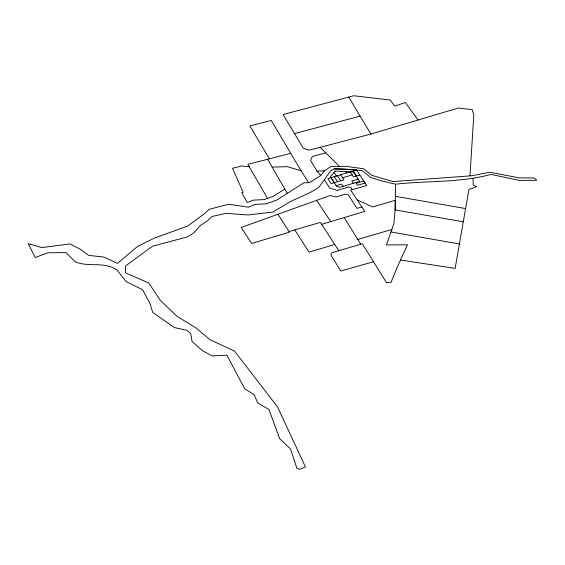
<?xml version="1.0" encoding="UTF-8"?>
<svg xmlns="http://www.w3.org/2000/svg" width="565" height="565" viewBox="0 0 565 565"><rect width="100%" height="100%" fill="white"/><g stroke="black" fill="none" stroke-linecap="round" stroke-linejoin="round"><path stroke-width="0.85" d="M395.472 184.211C427.175 180.567 460.065 182.933 490.957 174.408L519.397 180.39L536.75 180.292L534.363 178.024L519.115 177.841L489.798 172.24L471.662 175.764L393.127 181.584L371.911 175.341L363.634 168.73L346.161 166.385L330.913 166.491L324.388 170.877L320.68 175.588L309.429 182.657L303.786 182.82L277.104 199.869L266.412 203.796L255.338 204.375L248.438 207.186L228.733 204.248L209.064 209.347L205.081 213.217L187.707 226.056L154.358 238.119L137.57 246.404L117.513 263.325L104.073 257.124L88.691 255.38L80.392 249.264L69.883 243.932L41.824 247.59L28.25 243.621L35.15 257.506L48.096 252.746L65.9 252.619L75.47 261.941C89.341 267.662 104.504 260.853 117.294 270.36L126.228 281.688L142.486 289.626L149.873 303.207L152.727 312.403L174.416 327.559L187.142 330.327L190.779 333.76L192.058 341.444L202.567 350.787L212.271 355.957L226.89 355.131L244.765 388.812L254.073 394.652L257.831 403.007L268.982 409.533L279.626 438.631L290.481 448.921L296.971 468.47L299.768 469.254L305.439 466.958L277.57 407.012L234.567 351.112L210.116 339.791L195.681 327.686L176.944 316.28L160.319 300.333L148.793 283.023L125.508 272.86L125.543 265.981L152.451 246.213L187.425 236.905L194.092 232.589L200.497 225.379L207.779 220.611L211.974 216.494L226.014 213.323L247.993 214.961L272.817 212.08L290.791 201.387L310.093 192.601L318.943 187.269L330.469 171.047L334.162 168.871L343.824 168.928L362.186 170.538L370.308 177.191L380.358 180.525L395.472 184.211L395.246 207.899L393.975 223.337L386.46 244.92L407.485 244.822L396.884 267.965L391.107 282.26L386.439 282.571L362.342 243.741L331.923 252.746L330.885 255.034L340.822 270.995L373.522 261.757M469.967 175.885L473.816 114.857L472.135 109.652L458.307 108.028L370.887 134.06L309.316 150.149L303.236 148.192L283.093 114.526L353.711 95.746L390.245 100.033L394.695 106.171L405.331 102.512L418.043 120.02M284.795 189.014L273.58 196.182L264.349 199.572L253.155 200.158L247.392 202.503L241.693 192.637L243.197 192.39L232.526 168.292L241.636 165.955L249.243 166.739M321.69 224.34L364.813 211.395L350.696 190.158L366.713 185.546L356.55 169.966L334.162 168.871M334.741 244.44L309.097 252.167L294.768 229.899L289.075 231.579M356.586 170.016L327.891 178.575L331.154 183.59L343.908 179.783L340.631 174.755M342.588 177.756L352.157 174.903M359.849 175.03L353.478 176.93L350.194 171.901M336.168 185.659L341.641 184.028L343.146 186.33M358.097 179.119L351.847 180.984L353.351 183.286M363.775 181.04L356.12 183.328L357.426 185.327L365.082 183.046M294.768 229.899L320.412 222.377L338.802 250.691M357.793 239.447L391.842 229.468M361.875 206.974L356.854 208.372L348.556 195.109L345.088 194.162L336.168 197.008L330.158 195.504L241.227 227.448L251.637 243.451L289.45 232.166L277.923 214.269M294.513 133.615L360.145 116.115M325.779 152.896L312.36 156.399L310.559 160.425L316.979 171.167L320.758 175.489M290.749 153.334L247.865 164.351L267.528 198.4M316.979 171.167L324.388 170.877M272.139 167.106L287.38 166.661L301.046 170.75L308.568 182.686M400.564 260.02L455.136 268.41L468.929 189.409L476.613 186.74L473.23 184.868L472.983 178.476M395.359 196.309L465.588 208.563M463.272 221.819L395.076 209.89L395.316 200.321L372.561 206.931L357.172 199.904M390.973 231.961L459.402 243.967M320.143 147.324L339.473 166.435M352.299 189.699L350.801 187.453L348.584 186.987L337.263 190.454L329.642 187.976L324.374 179.628M316.605 200.37L330.765 221.614M353.393 170.969L356.663 175.976M345.709 171.569L346.62 172.968M337.453 175.722L340.723 180.736M334.113 172.473L336.415 176.012M334.268 176.675L337.531 181.69M331.076 177.629L334.346 182.636M344.163 217.596L360.738 244.179M348.746 97.06L370.887 134.06M301.046 170.75L271.278 120.43L249.899 125.917L269.364 158.829M267.619 159.281L287.303 193.357M335.32 171.061L330.391 176.803L336.563 186.273L339.812 187.326L359.601 181.422L353.429 171.951L335.32 171.061"/></g></svg>
